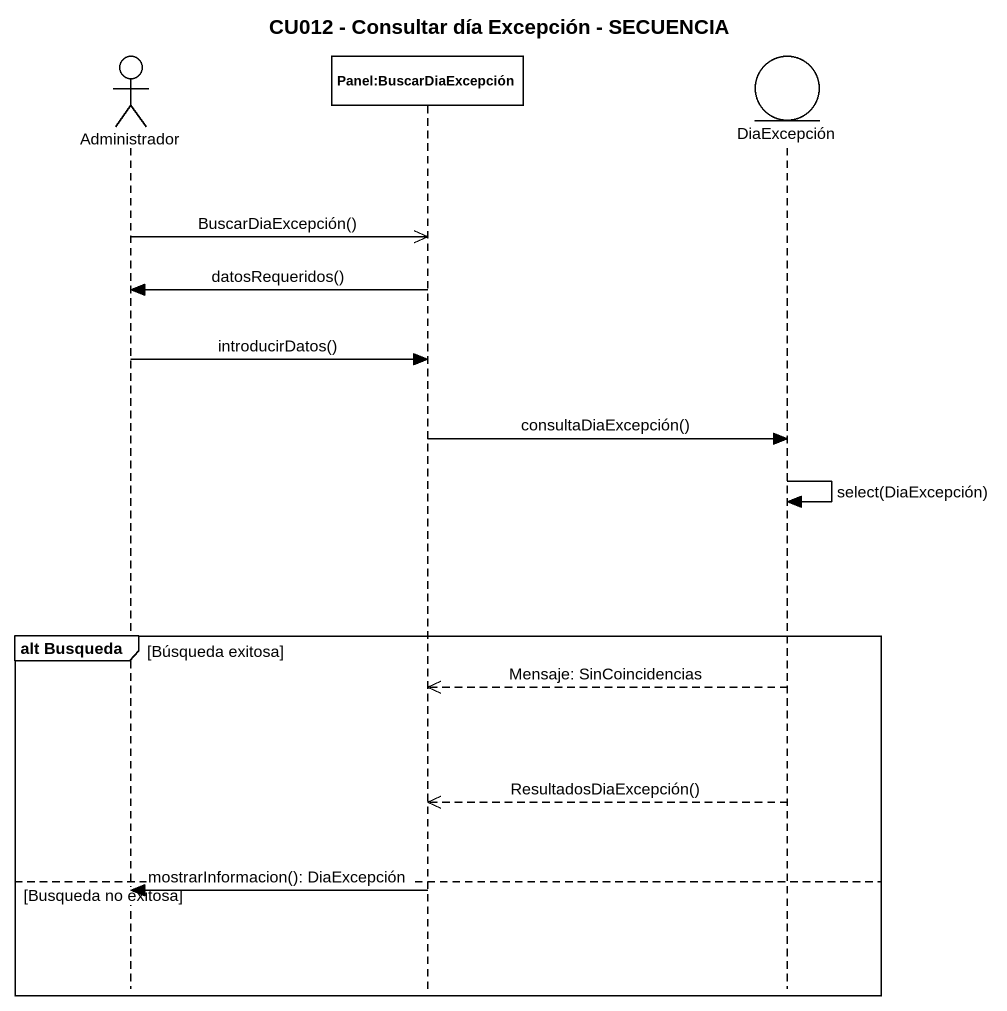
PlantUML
@startuml
title CU012 - Consultar día Excepción - SECUENCIA
hide footbox
actor Administrador
participant "Panel:BuscarDiaExcepción" as Panel_BuscarDiaExcepción
entity DiaExcepción

Administrador ->> Panel_BuscarDiaExcepción : BuscarDiaExcepción()
Panel_BuscarDiaExcepción -> Administrador : datosRequeridos()
Administrador -> Panel_BuscarDiaExcepción : introducirDatos()
Panel_BuscarDiaExcepción -> DiaExcepción : consultaDiaExcepción()
DiaExcepción -> DiaExcepción : select(DiaExcepción)
group alt Busqueda [Búsqueda exitosa]
  DiaExcepción -->> Panel_BuscarDiaExcepción : Mensaje: SinCoincidencias
  DiaExcepción -->> Panel_BuscarDiaExcepción : ResultadosDiaExcepción()
else Busqueda no exitosa
  Panel_BuscarDiaExcepción -> Administrador : mostrarInformacion(): DiaExcepción
end
@enduml
